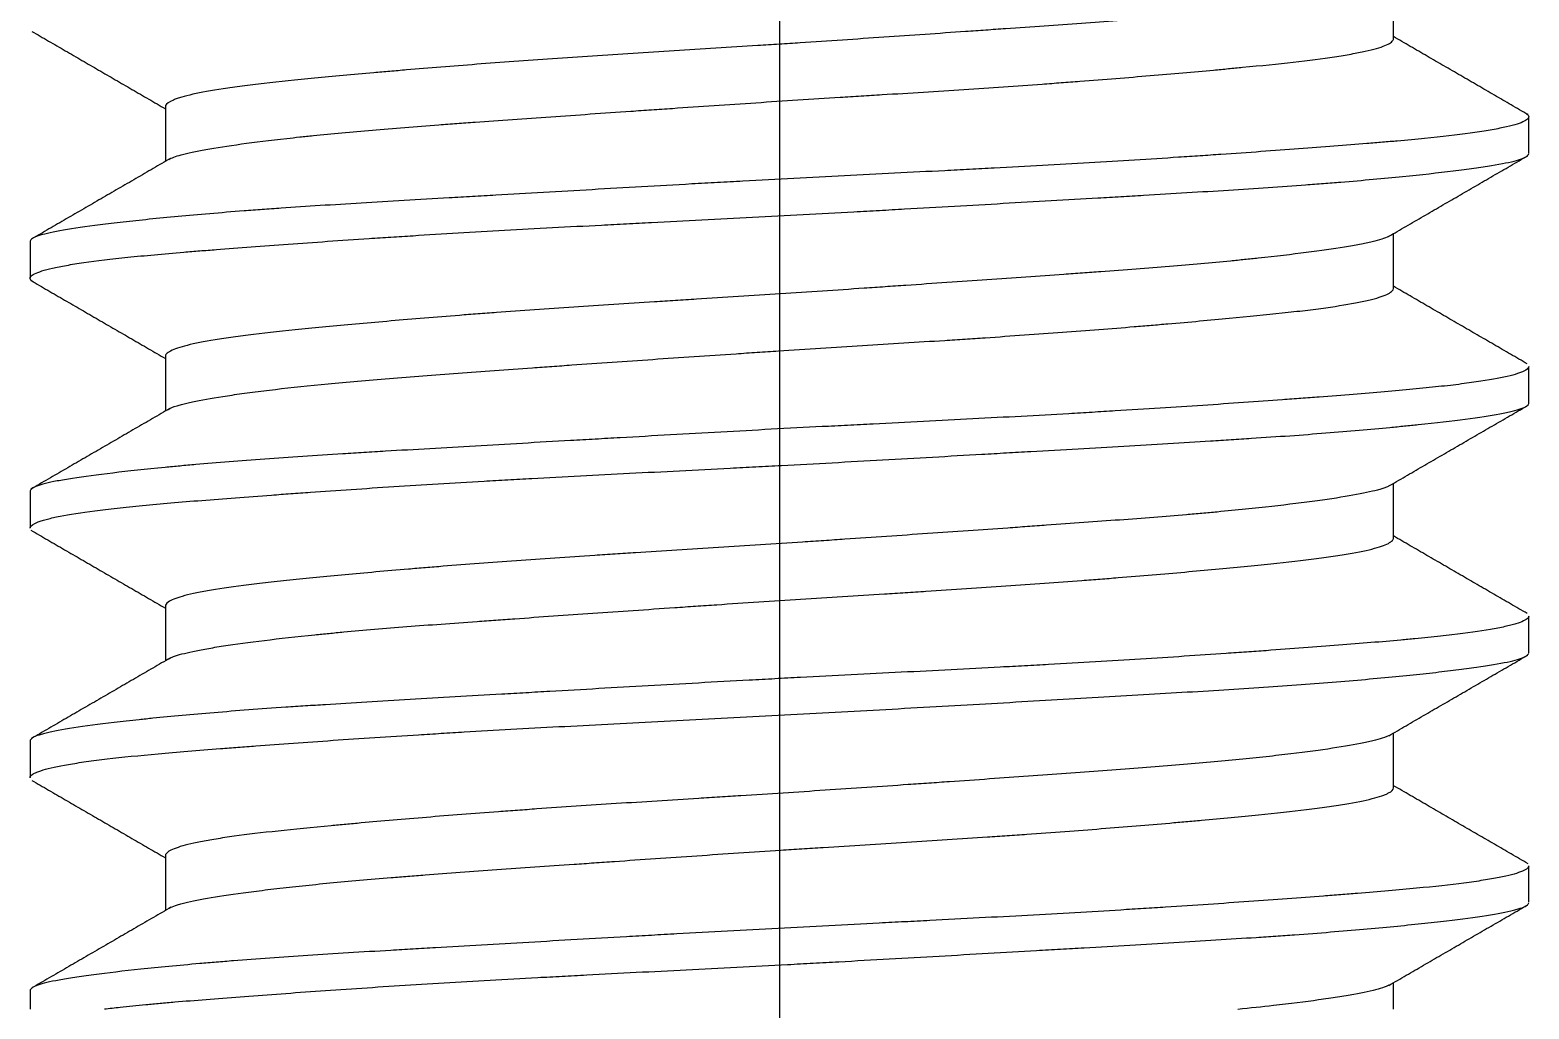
# Model space of a CAD drawing. Extents: x 1571 to 2360, y 0 to 579.
# Drawn here: x 2090.87 to 2096.88, y 241.04 to 244.96 of the extents above; entities that cross this region are included whole.
import ezdxf

# ---------------------------------------------------------------- set-up
doc = ezdxf.new("R2010")
doc.units = 0
doc.header["$LTSCALE"] = 10
doc.header["$MEASUREMENT"] = 0
doc.linetypes.add('CENTER', pattern=[2, 1.25, -0.25, 0.25, -0.25])
doc.layers.add('1', color=7, linetype='CONTINUOUS')

msp = doc.modelspace()

# ---------------------------------------------------------------- linework, layer by layer
at = {"layer": '1', "color": 1, "linetype": 'CENTER', "lineweight": -3}
msp.add_line((2093.8741, 270.6755), (2093.8741, 167.897), dxfattribs=at)
at = {"layer": '1', "color": 7, "linetype": 'Continuous', "lineweight": -3}
for p, q in [((2096.3326, 244.9217), (2096.3326, 245.1417)), ((2091.4156, 244.6509), (2091.4156, 244.4308)), ((2096.8741, 244.4636), (2096.8741, 244.6096)), ((2090.8741, 244.1089), (2090.8741, 243.9629)), ((2096.3326, 243.9217), (2096.3326, 244.1417)), ((2091.4156, 243.6507), (2091.4156, 243.4308)), ((2096.8741, 243.4636), (2096.8741, 243.6088)), ((2096.3326, 242.9221), (2096.3326, 243.1418)), ((2090.8741, 243.1096), (2090.8741, 242.9637)), ((2091.4156, 242.6506), (2091.4156, 242.4308)), ((2096.8741, 242.4631), (2096.8741, 242.6091)), ((2090.8741, 242.1087), (2090.8741, 241.9633)), ((2096.3326, 241.9215), (2096.3326, 242.1417)), ((2091.4156, 241.651), (2091.4156, 241.4308)), ((2096.8741, 241.4638), (2096.8741, 241.6093)), ((2090.8741, 241.1093), (2090.8741, 241.0363)), ((2096.3326, 241.0363), (2096.3326, 241.1417))]:
    msp.add_line(p, q, dxfattribs=at)
for points, knots in [([(2096.3184, 245.1335), (2096.3135, 245.1306), (2096.3034, 245.126), (2096.29, 245.1213), (2096.2788, 245.1178), (2096.2728, 245.1161), (2096.24, 245.1072), (2096.2065, 245.1002), (2096.1255, 245.0859), (2096.0779, 245.0786), (2096.0095, 245.0693), (2095.9954, 245.0674), (2095.9662, 245.0636), (2095.9511, 245.0617), (2095.9048, 245.056), (2095.8725, 245.0522), (2095.7711, 245.0409), (2095.6979, 245.0334), (2095.5794, 245.0225), (2095.518, 245.0171), (2095.4533, 245.0118), (2095.4095, 245.0082), (2095.3872, 245.0065), (2095.2746, 244.9976), (2095.0869, 244.9837), (2094.8845, 244.9694), (2094.7534, 244.9602), (2094.7269, 244.9584), (2094.6736, 244.9546), (2094.6466, 244.9528), (2094.5658, 244.9471), (2094.5115, 244.9434), (2094.3479, 244.9321), (2094.2376, 244.9245), (2094.0702, 244.9132), (2093.9861, 244.9075), (2093.9012, 244.902), (2093.8445, 244.8983), (2093.8161, 244.8965), (2093.6748, 244.8874), (2093.4515, 244.8735), (2093.2334, 244.8597), (2093.072, 244.849), (2093.0184, 244.8454), (2092.9133, 244.8381), (2092.8618, 244.8345), (2092.71, 244.8235), (2092.6126, 244.8161), (2092.4721, 244.8048), (2092.4262, 244.801), (2092.3589, 244.7953), (2092.3366, 244.7934), (2092.2928, 244.7896), (2092.2712, 244.7877), (2092.1652, 244.7784), (2092.0863, 244.7711), (2091.94, 244.757), (2091.8725, 244.75), (2091.7956, 244.7412), (2091.7805, 244.7394), (2091.7513, 244.7359), (2091.7372, 244.7341), (2091.6962, 244.7288), (2091.6707, 244.7252), (2091.5994, 244.7144), (2091.559, 244.7071), (2091.5091, 244.6959), (2091.4943, 244.6922), (2091.4748, 244.6864), (2091.4688, 244.6845), (2091.4577, 244.6807), (2091.4526, 244.6788), (2091.4298, 244.6693), (2091.4193, 244.6617), (2091.4157, 244.6526), (2091.4155, 244.651), (2091.4156, 244.6493)], [0, 0, 0, 0, 0.018605, 0.029894, 0.029894, 0.041184, 0.041184, 0.086343, 0.086343, 0.131502, 0.131502, 0.142792, 0.142792, 0.154081, 0.154081, 0.176661, 0.176661, 0.22182, 0.22182, 0.244399, 0.255689, 0.255689, 0.266979, 0.266979, 0.312138, 0.357297, 0.357297, 0.368586, 0.368586, 0.379876, 0.379876, 0.402455, 0.402455, 0.447614, 0.447614, 0.470194, 0.481484, 0.481484, 0.492773, 0.492773, 0.537932, 0.583091, 0.583091, 0.605671, 0.605671, 0.62825, 0.62825, 0.673409, 0.673409, 0.695988, 0.695988, 0.707278, 0.707278, 0.718568, 0.718568, 0.763727, 0.763727, 0.808886, 0.808886, 0.820175, 0.820175, 0.831465, 0.831465, 0.854045, 0.854045, 0.899204, 0.899204, 0.921783, 0.921783, 0.933073, 0.933073, 0.944362, 0.944362, 0.989521, 0.989521, 1, 1, 1, 1]), ([(2091.4293, 244.4388), (2091.4399, 244.4451), (2091.4565, 244.4513), (2091.4919, 244.461), (2091.5138, 244.4662), (2091.54, 244.4716), (2091.5584, 244.4752), (2091.5681, 244.477), (2091.6187, 244.486), (2091.7134, 244.5006), (2091.8346, 244.5156), (2091.9189, 244.5251), (2091.9362, 244.527), (2091.9716, 244.5308), (2091.9897, 244.5327), (2092.0449, 244.5384), (2092.083, 244.5421), (2092.2012, 244.5531), (2092.2851, 244.5601), (2092.4184, 244.5706), (2092.487, 244.5758), (2092.5585, 244.5811), (2092.6068, 244.5847), (2092.6312, 244.5865), (2092.7539, 244.5954), (2092.9561, 244.6097), (2093.1696, 244.6245), (2093.3067, 244.634), (2093.3343, 244.6359), (2093.3898, 244.6397), (2093.4176, 244.6416), (2093.501, 244.6474), (2093.5567, 244.6512), (2093.724, 244.6625), (2093.8359, 244.6699), (2094.0043, 244.6807), (2094.0605, 244.6842), (2094.1449, 244.6895), (2094.1731, 244.6913), (2094.2294, 244.6948), (2094.2573, 244.6966), (2094.3965, 244.7053), (2094.6146, 244.7192), (2094.8238, 244.7335), (2094.9517, 244.7427), (2094.9771, 244.7446), (2095.0275, 244.7483), (2095.0524, 244.7502), (2095.1262, 244.7558), (2095.1742, 244.7596), (2095.3149, 244.7708), (2095.4041, 244.7784), (2095.5312, 244.7896), (2095.5724, 244.7933), (2095.6325, 244.7988), (2095.6523, 244.8006), (2095.6909, 244.8042), (2095.7098, 244.806), (2095.8024, 244.8149), (2095.87, 244.8219), (2095.9927, 244.8359), (2096.0477, 244.8429), (2096.1083, 244.852), (2096.1201, 244.8538), (2096.1425, 244.8575), (2096.1532, 244.8593), (2096.184, 244.8648), (2096.2027, 244.8685), (2096.2531, 244.8797), (2096.2793, 244.8872), (2096.3075, 244.8986), (2096.315, 244.9024), (2096.3234, 244.9081), (2096.3257, 244.91), (2096.3293, 244.9138), (2096.3306, 244.9157), (2096.3321, 244.9189), (2096.3325, 244.9202), (2096.3326, 244.9216)], [0, 0, 0, 0, 0.04058, 0.04058, 0.063225, 0.074547, 0.074547, 0.08587, 0.08587, 0.13116, 0.176449, 0.176449, 0.187772, 0.187772, 0.199094, 0.199094, 0.221739, 0.221739, 0.267029, 0.267029, 0.289674, 0.300997, 0.300997, 0.312319, 0.312319, 0.357609, 0.402899, 0.402899, 0.414221, 0.414221, 0.425544, 0.425544, 0.448189, 0.448189, 0.493479, 0.493479, 0.516123, 0.516123, 0.527446, 0.527446, 0.538768, 0.538768, 0.584058, 0.629348, 0.629348, 0.640671, 0.640671, 0.651993, 0.651993, 0.674638, 0.674638, 0.719928, 0.719928, 0.742573, 0.742573, 0.753895, 0.753895, 0.765218, 0.765218, 0.810508, 0.810508, 0.855798, 0.855798, 0.86712, 0.86712, 0.878443, 0.878443, 0.901087, 0.901087, 0.946377, 0.946377, 0.969022, 0.969022, 0.980345, 0.980345, 0.991667, 0.991667, 1, 1, 1, 1]), ([(2096.8636, 244.6227), (2096.8641, 244.6224), (2096.8646, 244.6221), (2096.8677, 244.6201), (2096.8698, 244.6183), (2096.8727, 244.6148), (2096.8736, 244.613), (2096.8752, 244.6039), (2096.8672, 244.5964), (2096.8331, 244.5814), (2096.807, 244.5738), (2096.763, 244.5644), (2096.7536, 244.5625), (2096.7337, 244.5588), (2096.7231, 244.5569), (2096.6899, 244.5513), (2096.6657, 244.5477), (2096.5868, 244.5369), (2096.5261, 244.5299), (2096.4229, 244.5195), (2096.3864, 244.5161), (2096.3287, 244.5109), (2096.309, 244.5092), (2096.2684, 244.5057), (2096.2476, 244.504), (2096.1415, 244.4953), (2096.0503, 244.4883), (2095.8554, 244.4738), (2095.7518, 244.4663), (2095.6144, 244.4569), (2095.5865, 244.455), (2095.5299, 244.4512), (2095.5012, 244.4493), (2095.4145, 244.4436), (2095.3557, 244.4399), (2095.1767, 244.4289), (2095.0536, 244.4217), (2094.8636, 244.4111), (2094.7993, 244.4076), (2094.7015, 244.4024), (2094.6687, 244.4007), (2094.6026, 244.3972), (2094.5692, 244.3955), (2094.4026, 244.3869), (2094.2687, 244.3801), (2093.9994, 244.3663), (2093.8641, 244.3592), (2093.6942, 244.3499), (2093.6601, 244.3481), (2093.592, 244.3443), (2093.5579, 244.3424), (2093.4561, 244.3367), (2093.3889, 244.3329), (2093.1891, 244.3215), (2093.0583, 244.314), (2092.8656, 244.303), (2092.802, 244.2993), (2092.7075, 244.2939), (2092.6761, 244.2921), (2092.6137, 244.2885), (2092.5827, 244.2867), (2092.4294, 244.2778), (2092.1949, 244.264), (2091.9809, 244.2504), (2091.8537, 244.2416), (2091.8286, 244.2398), (2091.7791, 244.2362), (2091.7547, 244.2344), (2091.6831, 244.2289), (2091.6372, 244.2252), (2091.5052, 244.2141), (2091.4246, 244.2065), (2091.3147, 244.1953), (2091.2799, 244.1916), (2091.2306, 244.186), (2091.2146, 244.1842), (2091.1837, 244.1805), (2091.1687, 244.1786), (2091.0967, 244.1695), (2090.9994, 244.1554), (2090.9369, 244.1419), (2090.909, 244.1333), (2090.904, 244.1316), (2090.8951, 244.1281), (2090.8912, 244.1264), (2090.8814, 244.1212), (2090.8772, 244.1177), (2090.8743, 244.1123), (2090.8739, 244.1104), (2090.8742, 244.1085)], [0, 0, 0, 0, 0.001848, 0.001848, 0.012349, 0.012349, 0.022849, 0.022849, 0.064852, 0.064852, 0.106855, 0.106855, 0.117355, 0.117355, 0.127856, 0.127856, 0.148857, 0.148857, 0.19086, 0.19086, 0.211861, 0.211861, 0.222362, 0.222362, 0.232863, 0.232863, 0.274865, 0.274865, 0.316868, 0.316868, 0.327369, 0.327369, 0.337869, 0.337869, 0.358871, 0.358871, 0.400873, 0.400873, 0.421875, 0.421875, 0.432375, 0.432375, 0.442876, 0.442876, 0.484879, 0.484879, 0.526882, 0.526882, 0.537382, 0.537382, 0.547883, 0.547883, 0.568884, 0.568884, 0.610887, 0.610887, 0.631888, 0.631888, 0.642389, 0.642389, 0.65289, 0.65289, 0.694892, 0.736895, 0.736895, 0.747396, 0.747396, 0.757896, 0.757896, 0.778898, 0.778898, 0.8209, 0.8209, 0.841902, 0.841902, 0.852402, 0.852402, 0.862903, 0.862903, 0.904906, 0.946908, 0.946908, 0.957409, 0.957409, 0.96791, 0.96791, 0.988911, 0.988911, 1, 1, 1, 1]), ([(2090.8873, 243.9482), (2090.881, 243.9516), (2090.8769, 243.9551), (2090.8742, 243.9604), (2090.8739, 243.9622), (2090.8744, 243.9659), (2090.877, 243.9714), (2090.8847, 243.977), (2090.9069, 243.9883), (2090.9307, 243.9959), (2090.98, 244.0072), (2090.9987, 244.0109), (2091.0302, 244.0165), (2091.0413, 244.0184), (2091.0646, 244.0221), (2091.0767, 244.0239), (2091.14, 244.033), (2091.1987, 244.04), (2091.3322, 244.0539), (2091.4069, 244.0607), (2091.5107, 244.0694), (2091.532, 244.0711), (2091.5753, 244.0746), (2091.6414, 244.0798), (2091.7111, 244.0851), (2091.855, 244.0959), (2091.957, 244.1034), (2092.1193, 244.1147), (2092.1749, 244.1185), (2092.2608, 244.1241), (2092.2898, 244.126), (2092.3482, 244.1298), (2092.3776, 244.1317), (2092.5259, 244.1409), (2092.6481, 244.1482), (2092.8996, 244.1623), (2093.0288, 244.1692), (2093.195, 244.1779), (2093.2284, 244.1796), (2093.2953, 244.1831), (2093.3957, 244.1882), (2093.4964, 244.1933), (2093.6982, 244.2036), (2093.8333, 244.2106), (2094.0367, 244.2216), (2094.1046, 244.2254), (2094.2067, 244.231), (2094.2407, 244.233), (2094.3084, 244.2368), (2094.342, 244.2387), (2094.5096, 244.2482), (2094.641, 244.2557), (2094.899, 244.2705), (2095.0255, 244.2777), (2095.1803, 244.2867), (2095.2111, 244.2885), (2095.2719, 244.292), (2095.362, 244.2973), (2095.4491, 244.3025), (2095.6193, 244.3128), (2095.7275, 244.3196), (2095.8819, 244.33), (2095.932, 244.3335), (2096.0051, 244.339), (2096.0291, 244.3408), (2096.076, 244.3445), (2096.099, 244.3463), (2096.2115, 244.3556), (2096.294, 244.3632), (2096.4441, 244.3781), (2096.5117, 244.3856), (2096.5866, 244.3948), (2096.601, 244.3966), (2096.6288, 244.4002), (2096.6687, 244.4056), (2096.7036, 244.4109), (2096.7668, 244.4213), (2096.8002, 244.4281), (2096.837, 244.4384), (2096.847, 244.4418), (2096.8587, 244.447), (2096.8619, 244.4487), (2096.8674, 244.4522), (2096.8695, 244.454), (2096.8729, 244.4579), (2096.8739, 244.4601), (2096.8741, 244.4624)], [0, 0, 0, 0, 0.020834, 0.020834, 0.031334, 0.031334, 0.041835, 0.062836, 0.062836, 0.104839, 0.104839, 0.12584, 0.12584, 0.136341, 0.136341, 0.146842, 0.146842, 0.188844, 0.188844, 0.230847, 0.230847, 0.241348, 0.241348, 0.251848, 0.27285, 0.27285, 0.314853, 0.314853, 0.335854, 0.335854, 0.346355, 0.346355, 0.356855, 0.356855, 0.398858, 0.398858, 0.440861, 0.440861, 0.451361, 0.451361, 0.461862, 0.482863, 0.482863, 0.524866, 0.524866, 0.545867, 0.545867, 0.556368, 0.556368, 0.566869, 0.566869, 0.608871, 0.608871, 0.650874, 0.650874, 0.661375, 0.661375, 0.671876, 0.692877, 0.692877, 0.73488, 0.73488, 0.755881, 0.755881, 0.766382, 0.766382, 0.776882, 0.776882, 0.818885, 0.818885, 0.860888, 0.860888, 0.871388, 0.871388, 0.881889, 0.90289, 0.90289, 0.944893, 0.944893, 0.965894, 0.965894, 0.976395, 0.976395, 0.986896, 0.986896, 1, 1, 1, 1]), ([(2096.3185, 244.1335), (2096.3167, 244.1324), (2096.3146, 244.1314), (2096.2981, 244.1233), (2096.2763, 244.1164), (2096.2322, 244.1059), (2096.2157, 244.1024), (2096.1879, 244.097), (2096.1782, 244.0952), (2096.1577, 244.0916), (2096.1471, 244.0898), (2096.0918, 244.0807), (2095.9898, 244.0659), (2095.8617, 244.0508), (2095.7731, 244.0413), (2095.755, 244.0394), (2095.718, 244.0357), (2095.6991, 244.0338), (2095.6417, 244.0282), (2095.6021, 244.0246), (2095.4798, 244.0138), (2095.3933, 244.0068), (2095.2561, 243.9963), (2095.2091, 243.9928), (2095.1367, 243.9875), (2095.1122, 243.9857), (2095.063, 243.9821), (2095.0381, 243.9804), (2094.9132, 243.9714), (2094.8105, 243.9642), (2094.5997, 243.9495), (2094.4916, 243.942), (2094.353, 243.9324), (2094.3251, 243.9305), (2094.2694, 243.9267), (2094.2415, 243.9248), (2094.1577, 243.9191), (2094.1019, 243.9153), (2093.9342, 243.9041), (2093.8222, 243.8968), (2093.6539, 243.8862), (2093.5977, 243.8826), (2093.5135, 243.8774), (2093.4854, 243.8756), (2093.4296, 243.8721), (2093.4019, 243.8703), (2093.264, 243.8616), (2093.156, 243.8546), (2092.9449, 243.8404), (2092.8417, 243.8332), (2092.7159, 243.8238), (2092.6909, 243.822), (2092.6417, 243.8182), (2092.6173, 243.8163), (2092.5453, 243.8107), (2092.4984, 243.8069), (2092.3613, 243.7956), (2092.2745, 243.7881), (2092.1514, 243.777), (2092.1115, 243.7734), (2092.0342, 243.7661), (2091.9972, 243.7626), (2091.8911, 243.752), (2091.8268, 243.745), (2091.74, 243.7345), (2091.699, 243.7292), (2091.6616, 243.7238), (2091.6375, 243.7202), (2091.6259, 243.7184), (2091.57, 243.7092), (2091.5329, 243.7018), (2091.4736, 243.6868), (2091.4514, 243.6792), (2091.433, 243.6697), (2091.4298, 243.6678), (2091.4243, 243.664), (2091.4221, 243.6621), (2091.4168, 243.6565), (2091.4153, 243.6529), (2091.4156, 243.6493)], [0, 0, 0, 0, 0.006864, 0.006864, 0.052023, 0.052023, 0.074603, 0.074603, 0.085893, 0.085893, 0.097182, 0.097182, 0.142341, 0.1875, 0.1875, 0.19879, 0.19879, 0.21008, 0.21008, 0.232659, 0.232659, 0.277818, 0.277818, 0.300398, 0.300398, 0.311687, 0.311687, 0.322977, 0.322977, 0.368136, 0.368136, 0.413295, 0.413295, 0.424585, 0.424585, 0.435875, 0.435875, 0.458454, 0.458454, 0.503613, 0.503613, 0.526193, 0.526193, 0.537482, 0.537482, 0.548772, 0.548772, 0.593931, 0.593931, 0.63909, 0.63909, 0.65038, 0.65038, 0.66167, 0.66167, 0.684249, 0.684249, 0.729408, 0.729408, 0.751987, 0.751987, 0.774567, 0.774567, 0.819726, 0.819726, 0.842305, 0.853595, 0.853595, 0.864885, 0.864885, 0.910044, 0.910044, 0.955203, 0.955203, 0.966493, 0.966493, 0.977782, 0.977782, 1, 1, 1, 1]), ([(2091.4271, 243.4375), (2091.4349, 243.4425), (2091.4468, 243.4475), (2091.4682, 243.4544), (2091.4742, 243.4561), (2091.4871, 243.4596), (2091.4941, 243.4614), (2091.5162, 243.4667), (2091.5328, 243.4702), (2091.5878, 243.4808), (2091.6316, 243.4881), (2091.7081, 243.4991), (2091.7354, 243.5029), (2091.7937, 243.5104), (2091.8244, 243.5142), (2091.9209, 243.5256), (2091.9911, 243.5331), (2092.105, 243.5442), (2092.1445, 243.5478), (2092.2263, 243.555), (2092.2687, 243.5586), (2092.4003, 243.5693), (2092.4919, 243.5763), (2092.6829, 243.5903), (2092.7821, 243.5973), (2092.911, 243.6064), (2092.9371, 243.6083), (2092.9896, 243.6119), (2093.0161, 243.6138), (2093.0962, 243.6194), (2093.15, 243.6231), (2093.3122, 243.6344), (2093.4218, 243.642), (2093.5883, 243.6533), (2093.6721, 243.659), (2093.7566, 243.6646), (2093.8132, 243.6683), (2093.8416, 243.6702), (2093.9833, 243.6794), (2094.0955, 243.6864), (2094.3174, 243.7004), (2094.4272, 243.7073), (2094.563, 243.7161), (2094.5901, 243.7178), (2094.6441, 243.7214), (2094.671, 243.7232), (2094.7511, 243.7286), (2094.8035, 243.7322), (2094.9581, 243.7431), (2095.0574, 243.7505), (2095.2011, 243.7617), (2095.2715, 243.7673), (2095.3399, 243.773), (2095.385, 243.7768), (2095.4073, 243.7787), (2095.5169, 243.7882), (2095.5987, 243.7956), (2095.7512, 243.8099), (2095.8218, 243.8169), (2095.9029, 243.8257), (2095.9187, 243.8274), (2095.9497, 243.831), (2095.9648, 243.8327), (2096.0086, 243.8381), (2096.036, 243.8416), (2096.1128, 243.8523), (2096.157, 243.8595), (2096.2127, 243.8706), (2096.2295, 243.8743), (2096.2595, 243.8819), (2096.2727, 243.8857), (2096.3062, 243.8972), (2096.3208, 243.9048), (2096.3308, 243.9154), (2096.3323, 243.9185), (2096.3326, 243.9216)], [0, 0, 0, 0, 0.032515, 0.032515, 0.043805, 0.043805, 0.055094, 0.055094, 0.077674, 0.077674, 0.122833, 0.122833, 0.145412, 0.145412, 0.167992, 0.167992, 0.213151, 0.213151, 0.23573, 0.23573, 0.25831, 0.25831, 0.303469, 0.303469, 0.348628, 0.348628, 0.359918, 0.359918, 0.371207, 0.371207, 0.393787, 0.393787, 0.438946, 0.438946, 0.461526, 0.472815, 0.472815, 0.484105, 0.484105, 0.529264, 0.529264, 0.574423, 0.574423, 0.585713, 0.585713, 0.597003, 0.597003, 0.619582, 0.619582, 0.664741, 0.664741, 0.687321, 0.69861, 0.69861, 0.7099, 0.7099, 0.755059, 0.755059, 0.800218, 0.800218, 0.811508, 0.811508, 0.822798, 0.822798, 0.845377, 0.845377, 0.890536, 0.890536, 0.913116, 0.913116, 0.935695, 0.935695, 0.980854, 0.980854, 1, 1, 1, 1]), ([(2096.8741, 243.6093), (2096.8739, 243.6048), (2096.8701, 243.6001), (2096.8595, 243.5935), (2096.8559, 243.5915), (2096.8476, 243.5877), (2096.8334, 243.582), (2096.8141, 243.5763), (2096.769, 243.565), (2096.7302, 243.5576), (2096.6587, 243.5467), (2096.6327, 243.5431), (2096.5903, 243.5377), (2096.5755, 243.5359), (2096.5451, 243.5323), (2096.5294, 243.5306), (2096.4484, 243.5218), (2096.3038, 243.5081), (2096.1295, 243.4944), (2096.0111, 243.4854), (2095.9868, 243.4836), (2095.9377, 243.4799), (2095.8631, 243.4744), (2095.7854, 243.4688), (2095.6261, 243.4576), (2095.5146, 243.4501), (2095.3394, 243.4389), (2095.2797, 243.4352), (2095.1881, 243.4297), (2095.1572, 243.4278), (2095.0951, 243.4242), (2095.0639, 243.4224), (2094.9069, 243.4134), (2094.7788, 243.4064), (2094.5177, 243.3927), (2094.3847, 243.386), (2094.2152, 243.3774), (2094.181, 243.3756), (2094.113, 243.3721), (2094.0109, 243.3669), (2093.9093, 243.3616), (2093.7064, 243.3507), (2093.5717, 243.3432), (2093.3705, 243.3318), (2093.3035, 243.328), (2093.2034, 243.3223), (2093.17, 243.3204), (2093.1037, 243.3166), (2093.0709, 243.3148), (2092.9075, 243.3054), (2092.7805, 243.2981), (2092.5335, 243.2838), (2092.4135, 243.2769), (2092.2681, 243.2682), (2092.2392, 243.2664), (2092.1823, 243.263), (2092.0982, 243.2578), (2092.0176, 243.2526), (2091.8611, 243.2423), (2091.7628, 243.2353), (2091.6248, 243.2242), (2091.5803, 243.2205), (2091.516, 243.2148), (2091.4949, 243.2129), (2091.4539, 243.2091), (2091.434, 243.2072), (2091.3366, 243.1978), (2091.2669, 243.1904), (2091.1435, 243.1757), (2091.0898, 243.1686), (2091.033, 243.1597), (2091.0221, 243.158), (2091.0017, 243.1545), (2090.9727, 243.1493), (2090.9489, 243.1441), (2090.9081, 243.1339), (2090.89, 243.1272), (2090.8763, 243.1167), (2090.874, 243.1132), (2090.8741, 243.1093), (2090.8741, 243.109), (2090.8741, 243.1087)], [0, 0, 0, 0, 0.027279, 0.027279, 0.03807, 0.03807, 0.048861, 0.070442, 0.070442, 0.113605, 0.113605, 0.135186, 0.135186, 0.145977, 0.145977, 0.156768, 0.156768, 0.199931, 0.243094, 0.243094, 0.253885, 0.253885, 0.264675, 0.286257, 0.286257, 0.32942, 0.32942, 0.351001, 0.351001, 0.361792, 0.361792, 0.372583, 0.372583, 0.415746, 0.415746, 0.458909, 0.458909, 0.469699, 0.469699, 0.48049, 0.502072, 0.502072, 0.545235, 0.545235, 0.566816, 0.566816, 0.577607, 0.577607, 0.588398, 0.588398, 0.631561, 0.631561, 0.674724, 0.674724, 0.685514, 0.685514, 0.696305, 0.717887, 0.717887, 0.761049, 0.761049, 0.782631, 0.782631, 0.793422, 0.793422, 0.804212, 0.804212, 0.847375, 0.847375, 0.890538, 0.890538, 0.901329, 0.901329, 0.91212, 0.933701, 0.933701, 0.976864, 0.976864, 0.998446, 0.998446, 1, 1, 1, 1]), ([(2090.8741, 242.962), (2090.874, 242.9629), (2090.8741, 242.9638), (2090.8759, 242.972), (2090.8866, 242.9795), (2090.9116, 242.989), (2090.9172, 242.9909), (2090.9295, 242.9948), (2090.9363, 242.9967), (2090.9582, 243.0024), (2090.9751, 243.0061), (2091.032, 243.0173), (2091.0785, 243.0246), (2091.1611, 243.0353), (2091.1907, 243.0389), (2091.2385, 243.0441), (2091.255, 243.0459), (2091.289, 243.0494), (2091.3066, 243.0511), (2091.3966, 243.0598), (2091.4758, 243.0666), (2091.648, 243.0804), (2091.741, 243.0875), (2091.8662, 243.0967), (2091.8916, 243.0986), (2091.9435, 243.1023), (2091.9699, 243.1042), (2092.0497, 243.1099), (2092.1042, 243.1136), (2092.2709, 243.1249), (2092.3868, 243.1324), (2092.5675, 243.1433), (2092.6289, 243.147), (2092.7228, 243.1524), (2092.7544, 243.1542), (2092.8182, 243.1577), (2092.8503, 243.1595), (2093.0114, 243.1683), (2093.2727, 243.182), (2093.541, 243.1955), (2093.7109, 243.2043), (2093.745, 243.2061), (2093.8135, 243.2096), (2093.8477, 243.2114), (2093.9501, 243.2169), (2094.018, 243.2206), (2094.2207, 243.2318), (2094.3545, 243.2393), (2094.5532, 243.2507), (2094.6191, 243.2544), (2094.7175, 243.2601), (2094.7502, 243.262), (2094.8155, 243.2657), (2094.8479, 243.2676), (2095.0086, 243.2768), (2095.257, 243.2911), (2095.4886, 243.3048), (2095.628, 243.3134), (2095.6556, 243.3151), (2095.7102, 243.3186), (2095.7372, 243.3203), (2095.8166, 243.3256), (2095.8679, 243.329), (2096.0167, 243.3396), (2096.1091, 243.347), (2096.2378, 243.3582), (2096.279, 243.3619), (2096.3383, 243.3676), (2096.3576, 243.3695), (2096.3954, 243.3733), (2096.4138, 243.3752), (2096.5029, 243.3846), (2096.6283, 243.3993), (2096.7205, 243.4132), (2096.7769, 243.4237), (2096.7935, 243.4271), (2096.822, 243.434), (2096.8339, 243.4374), (2096.8628, 243.4476), (2096.873, 243.4545), (2096.874, 243.4619), (2096.8741, 243.4622), (2096.8741, 243.4625)], [0, 0, 0, 0, 0.005525, 0.005525, 0.048688, 0.048688, 0.059479, 0.059479, 0.07027, 0.07027, 0.091851, 0.091851, 0.135014, 0.135014, 0.156596, 0.156596, 0.167386, 0.167386, 0.178177, 0.178177, 0.22134, 0.22134, 0.264503, 0.264503, 0.275294, 0.275294, 0.286085, 0.286085, 0.307666, 0.307666, 0.350829, 0.350829, 0.372411, 0.372411, 0.383201, 0.383201, 0.393992, 0.393992, 0.437155, 0.480318, 0.480318, 0.491109, 0.491109, 0.5019, 0.5019, 0.523481, 0.523481, 0.566644, 0.566644, 0.588226, 0.588226, 0.599017, 0.599017, 0.609807, 0.609807, 0.65297, 0.696133, 0.696133, 0.706924, 0.706924, 0.717715, 0.717715, 0.739296, 0.739296, 0.782459, 0.782459, 0.804041, 0.804041, 0.814832, 0.814832, 0.825622, 0.825622, 0.868785, 0.911948, 0.911948, 0.93353, 0.93353, 0.955111, 0.955111, 0.998274, 0.998274, 1, 1, 1, 1]), ([(2096.3139, 243.131), (2096.3102, 243.1291), (2096.306, 243.1273), (2096.2967, 243.1237), (2096.2917, 243.1219), (2096.2808, 243.1184), (2096.2748, 243.1167), (2096.2557, 243.1114), (2096.2411, 243.1079), (2096.1918, 243.0974), (2096.1517, 243.0902), (2096.0807, 243.0792), (2096.0552, 243.0755), (2096.0005, 243.068), (2095.9715, 243.0643), (2095.8801, 243.0529), (2095.8132, 243.0454), (2095.7037, 243.0342), (2095.6658, 243.0305), (2095.6066, 243.025), (2095.5864, 243.0232), (2095.5454, 243.0196), (2095.5245, 243.0178), (2095.4182, 243.0088), (2095.329, 243.0018), (2095.1424, 242.9878), (2095.0451, 242.9808), (2094.9183, 242.9718), (2094.8927, 242.97), (2094.8409, 242.9664), (2094.8147, 242.9645), (2094.7358, 242.959), (2094.6827, 242.9553), (2094.5222, 242.9441), (2094.4135, 242.9366), (2094.248, 242.9252), (2094.1646, 242.9195), (2094.0802, 242.9138), (2094.0238, 242.9101), (2093.9954, 242.9082), (2093.8539, 242.8988), (2093.7415, 242.8917), (2093.5186, 242.8777), (2093.408, 242.8708), (2093.271, 242.862), (2093.2436, 242.8603), (2093.189, 242.8567), (2093.1617, 242.8549), (2093.0807, 242.8496), (2093.0276, 242.846), (2092.8707, 242.8352), (2092.7695, 242.8279), (2092.6228, 242.8168), (2092.5507, 242.8112), (2092.4806, 242.8055), (2092.4342, 242.8017), (2092.4113, 242.7997), (2092.2986, 242.7903), (2092.2141, 242.7828), (2092.0558, 242.7682), (2091.982, 242.7612), (2091.8968, 242.7524), (2091.8801, 242.7506), (2091.8475, 242.7471), (2091.8315, 242.7453), (2091.7851, 242.74), (2091.756, 242.7365), (2091.6738, 242.7259), (2091.6259, 242.7188), (2091.5645, 242.7078), (2091.5458, 242.7041), (2091.5119, 242.6966), (2091.4967, 242.6928), (2091.4571, 242.6814), (2091.4385, 242.6738), (2091.4192, 242.6606), (2091.4152, 242.655), (2091.4156, 242.6495)], [0, 0, 0, 0, 0.011991, 0.011991, 0.023347, 0.023347, 0.034702, 0.034702, 0.057413, 0.057413, 0.102834, 0.102834, 0.125545, 0.125545, 0.148256, 0.148256, 0.193677, 0.193677, 0.216388, 0.216388, 0.227743, 0.227743, 0.239099, 0.239099, 0.28452, 0.28452, 0.329942, 0.329942, 0.341297, 0.341297, 0.352653, 0.352653, 0.375363, 0.375363, 0.420785, 0.420785, 0.443496, 0.454851, 0.454851, 0.466207, 0.466207, 0.511628, 0.511628, 0.55705, 0.55705, 0.568405, 0.568405, 0.57976, 0.57976, 0.602471, 0.602471, 0.647893, 0.647893, 0.670603, 0.681959, 0.681959, 0.693314, 0.693314, 0.738736, 0.738736, 0.784157, 0.784157, 0.795513, 0.795513, 0.806868, 0.806868, 0.829579, 0.829579, 0.875, 0.875, 0.897711, 0.897711, 0.920422, 0.920422, 0.965843, 0.965843, 1, 1, 1, 1]), ([(2091.4274, 242.4377), (2091.4327, 242.4411), (2091.4398, 242.4444), (2091.467, 242.4547), (2091.4928, 242.4616), (2091.5427, 242.4722), (2091.5612, 242.4758), (2091.602, 242.483), (2091.6244, 242.4867), (2091.6964, 242.4977), (2091.8055, 242.5126), (2091.9403, 242.5277), (2092.0327, 242.5371), (2092.0516, 242.539), (2092.0902, 242.5427), (2092.1098, 242.5446), (2092.1695, 242.5501), (2092.2104, 242.5537), (2092.3369, 242.5643), (2092.426, 242.5712), (2092.5666, 242.5818), (2092.6146, 242.5853), (2092.6885, 242.5906), (2092.7135, 242.5924), (2092.7638, 242.596), (2092.7891, 242.5978), (2092.9164, 242.6068), (2093.0206, 242.6141), (2093.234, 242.629), (2093.3431, 242.6365), (2093.4826, 242.6461), (2093.5107, 242.648), (2093.5668, 242.6518), (2093.5948, 242.6537), (2093.679, 242.6594), (2093.735, 242.6632), (2093.9031, 242.6743), (2094.015, 242.6814), (2094.1827, 242.6919), (2094.2386, 242.6954), (2094.3224, 242.7007), (2094.3503, 242.7024), (2094.4057, 242.7059), (2094.4333, 242.7077), (2094.5701, 242.7165), (2094.6768, 242.7235), (2094.8851, 242.7378), (2094.9865, 242.7452), (2095.1099, 242.7546), (2095.1344, 242.7565), (2095.1826, 242.7602), (2095.2064, 242.7621), (2095.2769, 242.7678), (2095.3226, 242.7716), (2095.4561, 242.7828), (2095.5403, 242.7903), (2095.6591, 242.8013), (2095.6975, 242.8048), (2095.7718, 242.812), (2095.8072, 242.8155), (2095.9085, 242.8261), (2095.9694, 242.833), (2096.051, 242.8436), (2096.0765, 242.8472), (2096.1243, 242.8544), (2096.1465, 242.8581), (2096.208, 242.8692), (2096.2411, 242.8767), (2096.2926, 242.8917), (2096.3108, 242.8993), (2096.3242, 242.9088), (2096.3264, 242.9107), (2096.3298, 242.9144), (2096.331, 242.9163), (2096.3322, 242.9194), (2096.3325, 242.9206), (2096.3326, 242.9218)], [0, 0, 0, 0, 0.021676, 0.021676, 0.066835, 0.066835, 0.089415, 0.089415, 0.111994, 0.111994, 0.157153, 0.202312, 0.202312, 0.213602, 0.213602, 0.224891, 0.224891, 0.247471, 0.247471, 0.29263, 0.29263, 0.315209, 0.315209, 0.326499, 0.326499, 0.337789, 0.337789, 0.382948, 0.382948, 0.428107, 0.428107, 0.439396, 0.439396, 0.450686, 0.450686, 0.473266, 0.473266, 0.518425, 0.518425, 0.541004, 0.541004, 0.552294, 0.552294, 0.563584, 0.563584, 0.608742, 0.608742, 0.653901, 0.653901, 0.665191, 0.665191, 0.676481, 0.676481, 0.69906, 0.69906, 0.744219, 0.744219, 0.766799, 0.766799, 0.789378, 0.789378, 0.834537, 0.834537, 0.857117, 0.857117, 0.879696, 0.879696, 0.924855, 0.924855, 0.970014, 0.970014, 0.981304, 0.981304, 0.992594, 0.992594, 1, 1, 1, 1]), ([(2096.8741, 242.6095), (2096.874, 242.6069), (2096.8728, 242.6043), (2096.8636, 242.5942), (2096.8478, 242.5867), (2096.8166, 242.5772), (2096.8097, 242.5753), (2096.7949, 242.5715), (2096.7869, 242.5696), (2096.7611, 242.5639), (2096.7418, 242.5601), (2096.6775, 242.5491), (2096.6262, 242.5419), (2096.5367, 242.5313), (2096.5048, 242.5278), (2096.4537, 242.5226), (2096.4362, 242.5209), (2096.4, 242.5174), (2096.3814, 242.5157), (2096.2858, 242.507), (2096.2024, 242.5002), (2096.0224, 242.4862), (2095.9258, 242.479), (2095.7966, 242.4696), (2095.7703, 242.4677), (2095.7169, 242.464), (2095.6898, 242.4621), (2095.6074, 242.4564), (2095.5513, 242.4526), (2095.3801, 242.4414), (2095.2616, 242.434), (2095.0777, 242.4231), (2095.0153, 242.4196), (2094.9202, 242.4142), (2094.8882, 242.4125), (2094.8237, 242.4089), (2094.7911, 242.4072), (2094.6276, 242.3984), (2094.4955, 242.3916), (2094.2288, 242.378), (2094.0942, 242.3712), (2093.9243, 242.3623), (2093.8902, 242.3605), (2093.8219, 242.3569), (2093.7876, 242.355), (2093.6851, 242.3495), (2093.6172, 242.3457), (2093.415, 242.3344), (2093.2819, 242.3268), (2093.0851, 242.3156), (2093.0199, 242.3118), (2092.9228, 242.3063), (2092.8906, 242.3044), (2092.8263, 242.3007), (2092.7942, 242.2989), (2092.6354, 242.2897), (2092.5132, 242.2827), (2092.278, 242.2688), (2092.165, 242.262), (2092.0297, 242.2534), (2092.003, 242.2517), (2091.9501, 242.2482), (2091.9238, 242.2464), (2091.8467, 242.2411), (2091.797, 242.2376), (2091.6535, 242.2268), (2091.5648, 242.2193), (2091.4422, 242.2081), (2091.4031, 242.2043), (2091.3472, 242.1987), (2091.329, 242.1968), (2091.2934, 242.193), (2091.2761, 242.1911), (2091.1923, 242.1818), (2091.1341, 242.1745), (2091.0347, 242.1604), (2090.9935, 242.1535), (2090.9529, 242.1449), (2090.9453, 242.1432), (2090.9312, 242.1397), (2090.9247, 242.138), (2090.9071, 242.1328), (2090.8977, 242.1294), (2090.8791, 242.1204), (2090.8736, 242.1148), (2090.8741, 242.109)], [0, 0, 0, 0, 0.015538, 0.015538, 0.058701, 0.058701, 0.069492, 0.069492, 0.080283, 0.080283, 0.101864, 0.101864, 0.145027, 0.145027, 0.166609, 0.166609, 0.1774, 0.1774, 0.18819, 0.18819, 0.231353, 0.231353, 0.274516, 0.274516, 0.285307, 0.285307, 0.296098, 0.296098, 0.317679, 0.317679, 0.360842, 0.360842, 0.382424, 0.382424, 0.393215, 0.393215, 0.404005, 0.404005, 0.447168, 0.447168, 0.490331, 0.490331, 0.501122, 0.501122, 0.511913, 0.511913, 0.533494, 0.533494, 0.576657, 0.576657, 0.598239, 0.598239, 0.60903, 0.60903, 0.61982, 0.61982, 0.662983, 0.662983, 0.706146, 0.706146, 0.716937, 0.716937, 0.727728, 0.727728, 0.749309, 0.749309, 0.792472, 0.792472, 0.814054, 0.814054, 0.824844, 0.824844, 0.835635, 0.835635, 0.878798, 0.878798, 0.921961, 0.921961, 0.932752, 0.932752, 0.943543, 0.943543, 0.965124, 0.965124, 1, 1, 1, 1]), ([(2090.8741, 241.9622), (2090.8739, 241.9651), (2090.8751, 241.968), (2090.8796, 241.9728), (2090.8819, 241.9747), (2090.8876, 241.9785), (2090.898, 241.9842), (2090.9134, 241.9899), (2090.951, 242.0012), (2090.9849, 242.0087), (2091.0492, 242.0198), (2091.0729, 242.0234), (2091.1119, 242.0289), (2091.1255, 242.0307), (2091.1535, 242.0343), (2091.1681, 242.0361), (2091.2431, 242.0449), (2091.311, 242.0518), (2091.4622, 242.0655), (2091.5454, 242.0723), (2091.6595, 242.0812), (2091.6827, 242.083), (2091.7299, 242.0866), (2091.7538, 242.0884), (2091.8267, 242.0938), (2091.8768, 242.0975), (2092.0311, 242.1086), (2092.1397, 242.1162), (2092.311, 242.1274), (2092.3696, 242.1312), (2092.4596, 242.1368), (2092.4899, 242.1386), (2092.5507, 242.1423), (2092.5814, 242.1441), (2092.7354, 242.1532), (2092.8617, 242.1602), (2093.1201, 242.1741), (2093.2522, 242.1809), (2093.455, 242.1912), (2093.5227, 242.1946), (2093.658, 242.2016), (2093.7256, 242.205), (2093.9283, 242.2157), (2094.0634, 242.223), (2094.2658, 242.2344), (2094.3333, 242.2382), (2094.4682, 242.2458), (2094.5349, 242.2496), (2094.7325, 242.2609), (2094.8611, 242.2683), (2095.1122, 242.2828), (2095.2347, 242.2898), (2095.4731, 242.3039), (2095.5864, 242.3107), (2095.8013, 242.3244), (2095.9031, 242.3313), (2096.0469, 242.3422), (2096.0934, 242.3459), (2096.1833, 242.3534), (2096.2262, 242.3571), (2096.349, 242.3684), (2096.423, 242.3759), (2096.5224, 242.387), (2096.5535, 242.3907), (2096.5973, 242.3961), (2096.6115, 242.3979), (2096.6387, 242.4016), (2096.6518, 242.4034), (2096.7147, 242.4123), (2096.7557, 242.4193), (2096.8201, 242.4329), (2096.8433, 242.4396), (2096.8611, 242.4483), (2096.8641, 242.45), (2096.869, 242.4535), (2096.8708, 242.4553), (2096.8731, 242.4585), (2096.8737, 242.46), (2096.874, 242.4614)], [0, 0, 0, 0, 0.017313, 0.017313, 0.028134, 0.028134, 0.038954, 0.060596, 0.060596, 0.103878, 0.103878, 0.125519, 0.125519, 0.13634, 0.13634, 0.147161, 0.147161, 0.190443, 0.190443, 0.233726, 0.233726, 0.244547, 0.244547, 0.255367, 0.255367, 0.277008, 0.277008, 0.320291, 0.320291, 0.341932, 0.341932, 0.352753, 0.352753, 0.363574, 0.363574, 0.406856, 0.406856, 0.450139, 0.450139, 0.47178, 0.47178, 0.493421, 0.493421, 0.536704, 0.536704, 0.558345, 0.558345, 0.579987, 0.579987, 0.623269, 0.623269, 0.666552, 0.666552, 0.709834, 0.709834, 0.753117, 0.753117, 0.774758, 0.774758, 0.796399, 0.796399, 0.839682, 0.839682, 0.861323, 0.861323, 0.872144, 0.872144, 0.882965, 0.882965, 0.926247, 0.926247, 0.96953, 0.96953, 0.98035, 0.98035, 0.991171, 0.991171, 1, 1, 1, 1]), ([(2096.3189, 242.1337), (2096.3114, 242.1293), (2096.301, 242.1249), (2096.2767, 242.1171), (2096.2578, 242.1118), (2096.2346, 242.1065), (2096.2181, 242.103), (2096.2094, 242.1012), (2096.1636, 242.0922), (2096.0763, 242.0778), (2095.962, 242.0628), (2095.8819, 242.0534), (2095.8654, 242.0515), (2095.8316, 242.0477), (2095.8143, 242.0458), (2095.7615, 242.0401), (2095.7249, 242.0363), (2095.6111, 242.0252), (2095.53, 242.0181), (2095.4005, 242.0075), (2095.3559, 242.004), (2095.2642, 241.9969), (2095.2169, 241.9934), (2095.0727, 241.9828), (2094.8742, 241.9686), (2094.6633, 241.9539), (2094.5275, 241.9445), (2094.5001, 241.9426), (2094.4451, 241.9388), (2094.4175, 241.9369), (2094.3348, 241.9312), (2094.2794, 241.9274), (2094.1129, 241.916), (2094.0012, 241.9085), (2093.8328, 241.8975), (2093.7765, 241.8939), (2093.6918, 241.8886), (2093.6634, 241.8868), (2093.607, 241.8832), (2093.5789, 241.8815), (2093.439, 241.8727), (2093.3291, 241.8658), (2093.1131, 241.8518), (2093.0071, 241.8447), (2092.8771, 241.8356), (2092.8512, 241.8337), (2092.7999, 241.83), (2092.7746, 241.8282), (2092.6993, 241.8226), (2092.6503, 241.8189), (2092.5064, 241.8077), (2092.4147, 241.8001), (2092.2837, 241.7889), (2092.2411, 241.7851), (2092.1789, 241.7795), (2092.1584, 241.7776), (2092.1183, 241.774), (2092.0987, 241.7722), (2092.0024, 241.7631), (2091.9315, 241.7562), (2091.8022, 241.7422), (2091.7436, 241.7352), (2091.6784, 241.7262), (2091.6657, 241.7244), (2091.6414, 241.7208), (2091.6298, 241.719), (2091.5962, 241.7135), (2091.5756, 241.7099), (2091.5194, 241.6988), (2091.4893, 241.6913), (2091.4551, 241.6799), (2091.4456, 241.6761), (2091.4341, 241.6704), (2091.4308, 241.6685), (2091.4251, 241.6647), (2091.4228, 241.6628), (2091.4171, 241.6571), (2091.4154, 241.6533), (2091.4156, 241.6496)], [0, 0, 0, 0, 0.02854, 0.02854, 0.051119, 0.062409, 0.062409, 0.073699, 0.073699, 0.118858, 0.164017, 0.164017, 0.175306, 0.175306, 0.186596, 0.186596, 0.209176, 0.209176, 0.254334, 0.254334, 0.276914, 0.276914, 0.299493, 0.299493, 0.344652, 0.389811, 0.389811, 0.401101, 0.401101, 0.412391, 0.412391, 0.43497, 0.43497, 0.480129, 0.480129, 0.502708, 0.502708, 0.513998, 0.513998, 0.525288, 0.525288, 0.570447, 0.570447, 0.615606, 0.615606, 0.626895, 0.626895, 0.638185, 0.638185, 0.660765, 0.660765, 0.705923, 0.705923, 0.728503, 0.728503, 0.739793, 0.739793, 0.751082, 0.751082, 0.796241, 0.796241, 0.8414, 0.8414, 0.85269, 0.85269, 0.86398, 0.86398, 0.886559, 0.886559, 0.931718, 0.931718, 0.954297, 0.954297, 0.965587, 0.965587, 0.976877, 0.976877, 1, 1, 1, 1]), ([(2091.4321, 241.4404), (2091.4336, 241.4412), (2091.4352, 241.442), (2091.4441, 241.4462), (2091.458, 241.4515), (2091.4763, 241.4567), (2091.4894, 241.4602), (2091.4965, 241.462), (2091.5342, 241.4709), (2091.5715, 241.478), (2091.6601, 241.4924), (2091.7113, 241.4998), (2091.7841, 241.5092), (2091.7991, 241.5111), (2091.83, 241.5149), (2091.8459, 241.5168), (2091.8948, 241.5225), (2091.9288, 241.5263), (2092.035, 241.5375), (2092.1113, 241.5449), (2092.234, 241.5557), (2092.2974, 241.561), (2092.364, 241.5663), (2092.4091, 241.5698), (2092.432, 241.5716), (2092.5477, 241.5804), (2092.7398, 241.5944), (2092.9455, 241.6089), (2093.0784, 241.6181), (2093.1052, 241.62), (2093.1592, 241.6238), (2093.1864, 241.6257), (2093.2682, 241.6313), (2093.3229, 241.6351), (2093.4879, 241.6465), (2093.5989, 241.6541), (2093.7667, 241.6653), (2093.851, 241.6709), (2093.9359, 241.6763), (2093.9926, 241.6799), (2094.0209, 241.6817), (2094.162, 241.6906), (2094.3844, 241.7045), (2094.6003, 241.7184), (2094.7331, 241.7274), (2094.7596, 241.7292), (2094.8123, 241.7328), (2094.8385, 241.7347), (2094.9161, 241.7401), (2094.9668, 241.7438), (2095.1158, 241.7549), (2095.2112, 241.7624), (2095.3482, 241.7737), (2095.3929, 241.7775), (2095.4583, 241.7832), (2095.4799, 241.785), (2095.5224, 241.7888), (2095.5433, 241.7907), (2095.6459, 241.7999), (2095.7219, 241.807), (2095.862, 241.8211), (2095.9262, 241.828), (2095.9987, 241.8369), (2096.0129, 241.8387), (2096.0403, 241.8422), (2096.0535, 241.844), (2096.0918, 241.8494), (2096.1155, 241.853), (2096.1812, 241.8639), (2096.2178, 241.8713), (2096.2618, 241.8826), (2096.2747, 241.8864), (2096.2912, 241.8921), (2096.2962, 241.894), (2096.3053, 241.8978), (2096.3094, 241.8997), (2096.3258, 241.9085), (2096.3323, 241.9153), (2096.3326, 241.9219)], [0, 0, 0, 0, 0.005088, 0.005088, 0.027798, 0.039154, 0.039154, 0.050509, 0.050509, 0.095931, 0.095931, 0.141352, 0.141352, 0.152707, 0.152707, 0.164063, 0.164063, 0.186774, 0.186774, 0.232195, 0.232195, 0.254906, 0.266261, 0.266261, 0.277617, 0.277617, 0.323038, 0.36846, 0.36846, 0.379815, 0.379815, 0.391171, 0.391171, 0.413881, 0.413881, 0.459303, 0.459303, 0.482014, 0.493369, 0.493369, 0.504724, 0.504724, 0.550146, 0.595567, 0.595567, 0.606923, 0.606923, 0.618278, 0.618278, 0.640989, 0.640989, 0.686411, 0.686411, 0.709121, 0.709121, 0.720477, 0.720477, 0.731832, 0.731832, 0.777254, 0.777254, 0.822675, 0.822675, 0.834031, 0.834031, 0.845386, 0.845386, 0.868097, 0.868097, 0.913518, 0.913518, 0.936229, 0.936229, 0.947584, 0.947584, 0.95894, 0.95894, 1, 1, 1, 1]), ([(2096.874, 241.6084), (2096.874, 241.6082), (2096.8739, 241.6081), (2096.8731, 241.6042), (2096.87, 241.6005), (2096.8592, 241.593), (2096.8515, 241.5892), (2096.8217, 241.5778), (2096.7929, 241.5703), (2096.7362, 241.5591), (2096.7151, 241.5554), (2096.68, 241.5499), (2096.6677, 241.5481), (2096.642, 241.5444), (2096.6286, 241.5426), (2096.5593, 241.5336), (2096.4325, 241.5197), (2096.2748, 241.5061), (2096.1663, 241.4974), (2096.144, 241.4956), (2096.0987, 241.4921), (2096.0756, 241.4903), (2096.0053, 241.485), (2095.957, 241.4814), (2095.8076, 241.4703), (2095.7023, 241.4628), (2095.5358, 241.4516), (2095.4788, 241.4478), (2095.3911, 241.4422), (2095.3615, 241.4403), (2095.3016, 241.4366), (2095.2715, 241.4347), (2095.1199, 241.4255), (2094.871, 241.4112), (2094.6099, 241.3975), (2094.4428, 241.389), (2094.4091, 241.3872), (2094.3416, 241.3838), (2094.2403, 241.3786), (2094.139, 241.3735), (2093.9364, 241.363), (2093.8013, 241.3559), (2093.5986, 241.3447), (2093.531, 241.3409), (2093.4296, 241.3352), (2093.3957, 241.3333), (2093.3283, 241.3294), (2093.2948, 241.3275), (2093.1281, 241.318), (2092.8676, 241.3031), (2092.6188, 241.2888), (2092.4672, 241.28), (2092.437, 241.2782), (2092.3773, 241.2747), (2092.2889, 241.2694), (2092.2037, 241.2643), (2092.0376, 241.254), (2091.9326, 241.2472), (2091.7836, 241.2366), (2091.7353, 241.233), (2091.6652, 241.2275), (2091.6421, 241.2256), (2091.597, 241.2219), (2091.5749, 241.22), (2091.4671, 241.2106), (2091.3103, 241.1955), (2091.1842, 241.1808), (2091.1153, 241.1718), (2091.102, 241.1699), (2091.0766, 241.1664), (2091.0401, 241.161), (2091.0088, 241.1558), (2090.9529, 241.1455), (2090.9245, 241.1387), (2090.8954, 241.1285), (2090.8879, 241.125), (2090.8801, 241.1198), (2090.8781, 241.118), (2090.8753, 241.1145), (2090.8744, 241.1127), (2090.8741, 241.1103), (2090.8741, 241.1097), (2090.8741, 241.1091)], [0, 0, 0, 0, 0.001039, 0.001039, 0.022681, 0.022681, 0.044322, 0.044322, 0.087604, 0.087604, 0.109246, 0.109246, 0.120066, 0.120066, 0.130887, 0.130887, 0.17417, 0.217452, 0.217452, 0.228273, 0.228273, 0.239093, 0.239093, 0.260735, 0.260735, 0.304017, 0.304017, 0.325658, 0.325658, 0.336479, 0.336479, 0.3473, 0.3473, 0.390582, 0.433865, 0.433865, 0.444685, 0.444685, 0.455506, 0.477147, 0.477147, 0.52043, 0.52043, 0.542071, 0.542071, 0.552891, 0.552891, 0.563712, 0.563712, 0.606995, 0.650277, 0.650277, 0.661098, 0.661098, 0.671918, 0.69356, 0.69356, 0.736842, 0.736842, 0.758483, 0.758483, 0.769304, 0.769304, 0.780125, 0.780125, 0.823407, 0.86669, 0.86669, 0.87751, 0.87751, 0.888331, 0.909972, 0.909972, 0.953255, 0.953255, 0.974896, 0.974896, 0.985716, 0.985716, 0.996537, 0.996537, 1, 1, 1, 1]), ([(2091.1716, 241.0365), (2091.1918, 241.0389), (2091.2129, 241.0413), (2091.2673, 241.0472), (2091.3016, 241.0507), (2091.3562, 241.0559), (2091.3749, 241.0576), (2091.4135, 241.0611), (2091.4332, 241.0628), (2091.5339, 241.0715), (2091.6212, 241.0783), (2091.8088, 241.0925), (2091.9092, 241.0999), (2092.0697, 241.1113), (2092.1251, 241.1151), (2092.2377, 241.1226), (2092.295, 241.1264), (2092.4701, 241.1375), (2092.5909, 241.1448), (2092.7783, 241.1555), (2092.8418, 241.1591), (2092.9386, 241.1643), (2092.9712, 241.1661), (2093.0368, 241.1696), (2093.0696, 241.1713), (2093.2343, 241.18), (2093.3672, 241.1867), (2093.6354, 241.2004), (2093.7706, 241.2073), (2093.9411, 241.2164), (2093.9753, 241.2183), (2094.0438, 241.222), (2094.146, 241.2276), (2094.2471, 241.2333), (2094.448, 241.2446), (2094.58, 241.2522), (2094.7751, 241.2634), (2094.8397, 241.2671), (2094.9358, 241.2726), (2094.9678, 241.2744), (2095.0312, 241.2781), (2095.0627, 241.2799), (2095.2183, 241.2889), (2095.4575, 241.3028), (2095.6779, 241.3164), (2095.8095, 241.3251), (2095.8355, 241.3269), (2095.8868, 241.3304), (2095.912, 241.3322), (2095.9862, 241.3375), (2096.0339, 241.3411), (2096.1715, 241.3522), (2096.2561, 241.3597), (2096.3725, 241.3709), (2096.4095, 241.3747), (2096.4623, 241.3803), (2096.4794, 241.3822), (2096.5127, 241.3859), (2096.5288, 241.3878), (2096.6064, 241.397), (2096.713, 241.4113), (2096.7855, 241.425), (2096.8198, 241.4336), (2096.8261, 241.4353), (2096.8376, 241.4387), (2096.8529, 241.4439), (2096.8631, 241.449), (2096.8714, 241.4555), (2096.8735, 241.4586), (2096.874, 241.4616)], [0, 0, 0, 0, 0.017395, 0.017395, 0.042678, 0.042678, 0.055319, 0.055319, 0.067961, 0.067961, 0.118527, 0.118527, 0.169093, 0.169093, 0.194377, 0.194377, 0.21966, 0.21966, 0.270226, 0.270226, 0.295509, 0.295509, 0.308151, 0.308151, 0.320792, 0.320792, 0.371359, 0.371359, 0.421925, 0.421925, 0.434566, 0.434566, 0.447208, 0.472491, 0.472491, 0.523057, 0.523057, 0.548341, 0.548341, 0.560982, 0.560982, 0.573624, 0.573624, 0.62419, 0.674756, 0.674756, 0.687398, 0.687398, 0.70004, 0.70004, 0.725323, 0.725323, 0.775889, 0.775889, 0.801172, 0.801172, 0.813814, 0.813814, 0.826455, 0.826455, 0.877022, 0.927588, 0.927588, 0.940229, 0.940229, 0.952871, 0.978154, 0.978154, 1, 1, 1, 1]), ([(2096.3168, 241.1325), (2096.316, 241.1321), (2096.3152, 241.1317), (2096.311, 241.1295), (2096.3071, 241.1278), (2096.294, 241.1225), (2096.2833, 241.119), (2096.2458, 241.1086), (2096.2135, 241.1016), (2096.1539, 241.0909), (2096.1322, 241.0872), (2096.0967, 241.0817), (2096.0844, 241.0798), (2096.0591, 241.0761), (2096.046, 241.0743), (2095.9785, 241.065), (2095.9182, 241.0574), (2095.8069, 241.0449), (2095.7594, 241.0398), (2095.709, 241.0348)], [0, 0, 0, 0, 0.012945, 0.012945, 0.068748, 0.068748, 0.180356, 0.180356, 0.40357, 0.40357, 0.515178, 0.515178, 0.570981, 0.570981, 0.626785, 0.626785, 0.85, 0.85, 1, 1, 1, 1])]:
    msp.add_open_spline(points, degree=3, knots=knots, dxfattribs=at)
for points in [[(2090.8812, 244.9519), (2091.1485, 244.7969), (2091.4156, 244.6418)], [(2096.8713, 244.6182), (2096.6019, 244.7744), (2096.3326, 244.9308)], [(2096.313, 244.1303), (2096.5916, 244.2921), (2096.8702, 244.4536)], [(2091.4368, 244.4432), (2091.1583, 244.2814), (2090.8796, 244.1199)], [(2090.8775, 243.9539), (2091.1466, 243.7979), (2091.4156, 243.6417)], [(2096.8684, 243.6199), (2096.6003, 243.7753), (2096.3326, 243.9308)], [(2091.4339, 243.4415), (2091.1554, 243.2797), (2090.8768, 243.1182)], [(2096.3101, 243.1287), (2096.5884, 243.2904), (2096.8669, 243.4518)], [(2090.8775, 242.9539), (2091.1465, 242.7979), (2091.4156, 242.6417)], [(2096.8679, 242.6202), (2096.6001, 242.7754), (2096.3326, 242.9308)], [(2091.4356, 242.4424), (2091.1574, 242.2809), (2090.879, 242.1195)], [(2096.3135, 242.1306), (2096.5917, 242.2922), (2096.8702, 242.4536)], [(2090.8811, 241.9519), (2091.1484, 241.797), (2091.4156, 241.6418)], [(2096.8712, 241.6183), (2096.6019, 241.7745), (2096.3326, 241.9308)], [(2096.3139, 241.1308), (2096.5924, 241.2926), (2096.871, 241.4541)], [(2091.4378, 241.4437), (2091.1594, 241.282), (2090.8808, 241.1205)]]:
    msp.add_open_spline(points, degree=2, dxfattribs=at)

doc.saveas('drawing.dxf')
